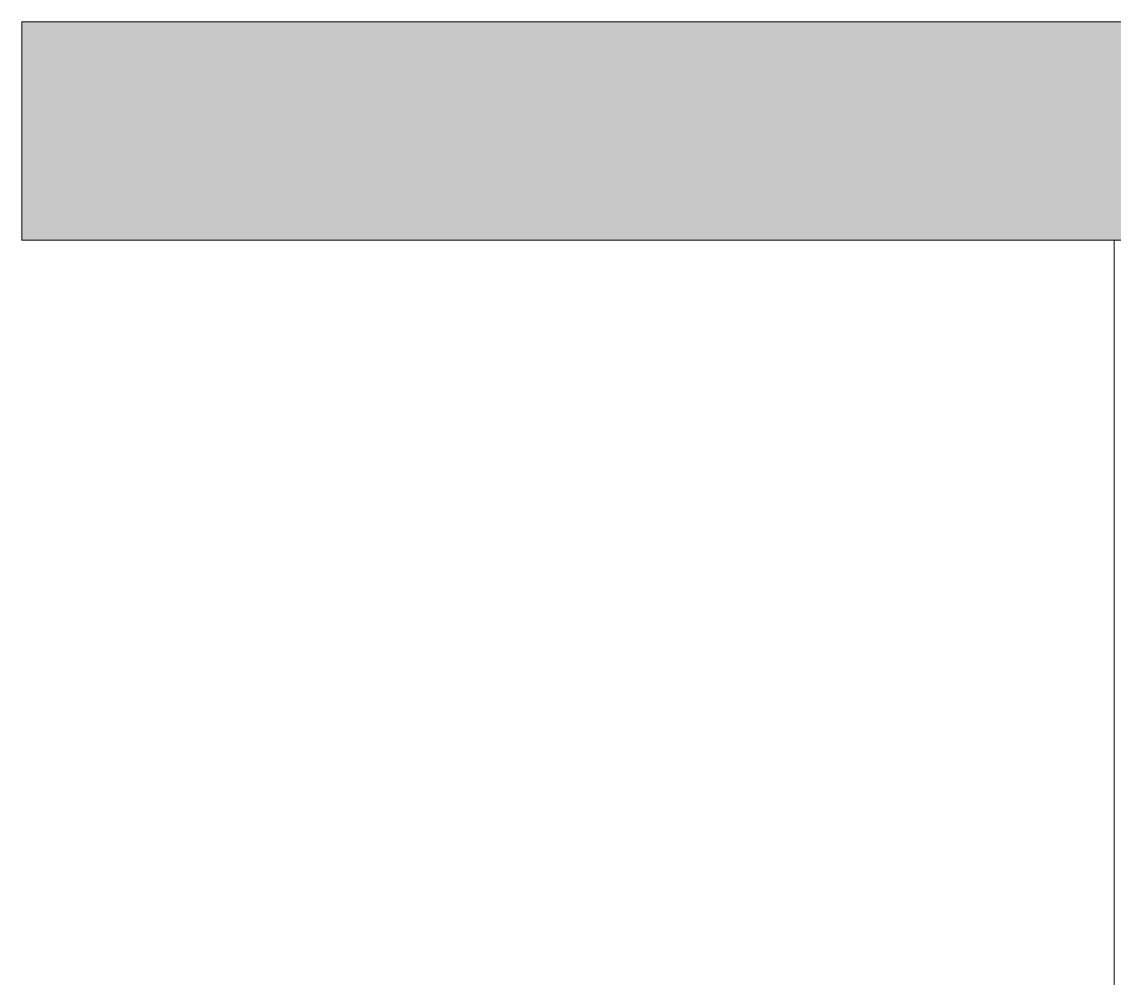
# Model space of a CAD drawing. Header units: centimetres. Extents: x -4381 to 5639, y -3920 to 4826.
# Drawn here: x 16.812 to 19.812, y 36.777 to 39.404 of the extents above; entities that cross this region are included whole.
import ezdxf
from ezdxf.xclip import XClip

# ---------------------------------------------------------------- set-up
doc = ezdxf.new("R2010")
doc.units = ezdxf.units.CM
doc.header["$MEASUREMENT"] = 0
doc.header["$XCLIPFRAME"] = 0
doc.set_wipeout_variables(frame=1)
doc.linetypes.add('Wipeout_Contour', pattern=[100, 0, -100])
for name, color, linetype in [('Dalles', 7, 'Continuous'), ('Drawing & Figure', 7, 'Continuous'), ('Structural - Bearing', 7, 'Continuous')]:
    doc.layers.add(name, color=color, linetype=linetype)
doc.layers.add('Dalles_Pen_No__1', color=7, linetype='Continuous', lineweight=5)
doc.layers.add('Structural - Bearing_Pen_No__1', color=7, linetype='Continuous', lineweight=5)
doc.layers.add('Dalles_Pen_No__61', color=7, linetype='Continuous', lineweight=5, true_color=0x6a6a6a)
doc.layers.add('Structural - Bearing_Pen_No__61', color=7, linetype='Continuous', lineweight=5, true_color=0x6a6a6a)

# ---------------------------------------------------------------- blocks, each defined once
blk = doc.blocks.new('Drawing_8_8', base_point=(-322.5754, 32.2036))
at = {"color": 254, "linetype": 'Wipeout_Contour', "lineweight": 0, "ltscale": 174.772204}
blk.add_wipeout([(16.812, 39.2036), (16.812, 38.8036), (22.3121, 38.8036), (22.3121, 39.2036)], dxfattribs=at).dxf.layer = 'Dalles'
at = {"layer": 'Dalles_Pen_No__61', "linetype": 'Continuous', "ltscale": 10}
blk.add_hatch(color=256, dxfattribs=at).paths.add_polyline_path([(16.812, 39.2036), (16.812, 38.8036), (22.3121, 38.8036), (22.3121, 39.2036)])
at = {"layer": 'Dalles_Pen_No__1', "linetype": 'Continuous', "ltscale": 10}
blk.add_line((22.3121, 38.8036), (16.812, 38.8036), dxfattribs=at)
at = {"layer": 'Structural - Bearing_Pen_No__1', "linetype": 'Continuous', "ltscale": 10}
blk.add_line((19.8121, 35.9036), (19.8121, 38.8036), dxfattribs=at)
at = {"color": 254, "linetype": 'Wipeout_Contour', "lineweight": 0, "ltscale": 171.23853}
blk.add_wipeout([(17.1121, 39.4036), (16.812, 39.4036), (16.812, 39.2036), (17.1121, 39.2036)], dxfattribs=at).dxf.layer = 'Structural - Bearing'
at = {"layer": 'Structural - Bearing_Pen_No__61', "linetype": 'Continuous', "ltscale": 10}
blk.add_hatch(color=256, dxfattribs=at).paths.add_polyline_path([(17.1121, 39.4036), (16.812, 39.4036), (16.812, 39.2036), (17.1121, 39.2036)])
at = {"layer": 'Dalles_Pen_No__1', "linetype": 'Continuous', "ltscale": 10}
blk.add_line((16.812, 39.2036), (16.812, 38.8036), dxfattribs=at)
at = {"layer": 'Structural - Bearing_Pen_No__1', "linetype": 'Continuous', "ltscale": 10}
blk.add_line((16.812, 39.4036), (16.812, 39.2036), dxfattribs=at)
at = {"color": 254, "linetype": 'Wipeout_Contour', "lineweight": 0, "ltscale": 176.087119}
blk.add_wipeout([(17.1121, 39.2036), (22.3121, 39.2036), (22.3121, 39.4036), (17.1121, 39.4036)], dxfattribs=at).dxf.layer = 'Structural - Bearing'
at = {"layer": 'Structural - Bearing_Pen_No__61', "linetype": 'Continuous', "ltscale": 10}
blk.add_hatch(color=256, dxfattribs=at).paths.add_polyline_path([(17.1121, 39.2036), (22.3121, 39.2036), (22.3121, 39.4036), (17.1121, 39.4036)])
at = {"layer": 'Structural - Bearing_Pen_No__1', "linetype": 'Continuous', "ltscale": 10}
for q in [(16.812, 39.4036), (22.3121, 39.4036)]:
    blk.add_line((17.1121, 39.4036), q, dxfattribs=at)

msp = doc.modelspace()

# ---------------------------------------------------------------- block references
at = {"layer": 'Drawing & Figure', "color": 151, "linetype": 'Continuous', "lineweight": 5, "ltscale": 10, "true_color": 0x80c2ff}
ref = msp.add_blockref('Drawing_8_8', (-322.57542, 32.20361), dxfattribs=at)
XClip(ref).set_block_clipping_path([(1, 23.6253966175), (50.7463984619, 45.1170657245)])

doc.saveas('drawing.dxf')
